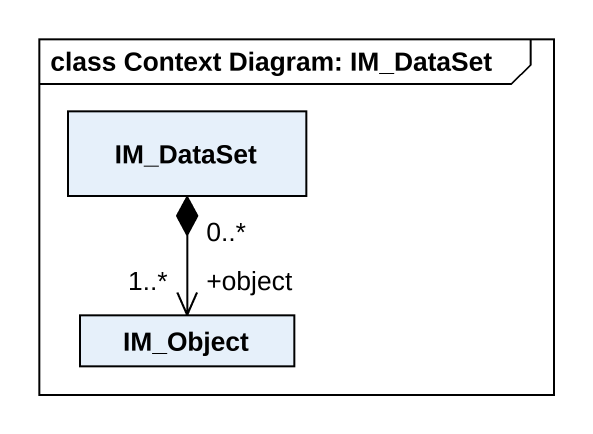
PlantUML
@startuml
mainframe class Context Diagram: IM_DataSet
hide circle
hide empty members
class IM_DataSet
class IM_Object
IM_DataSet "0..*" *--> "+object\n1..*" IM_Object
@enduml
